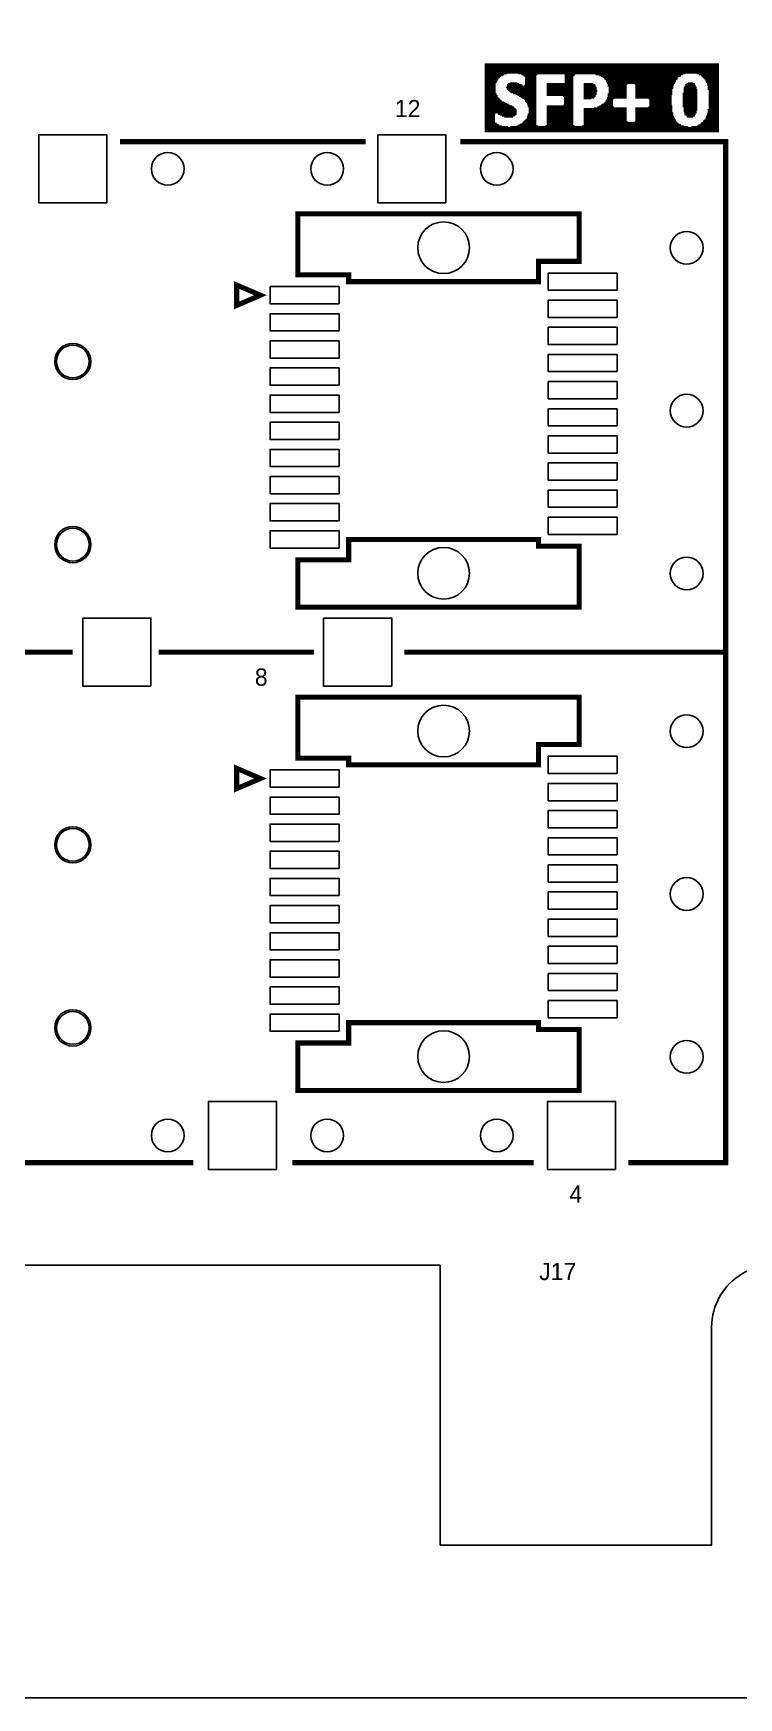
# Model space of a CAD drawing. Extents: x -41 to 160, y -9 to 129.
# Drawn here: x 13.85 to 34.65, y -9.35 to 39.73 of the extents above; entities that cross this region are included whole.
import ezdxf

# ---------------------------------------------------------------- set-up
doc = ezdxf.new("R2010")
doc.units = 0
for name, color, linetype in [('BG_DIMENSION', 7, 'CONTINUOUS'), ('BG_OUTLINE', 7, 'CONTINUOUS'), ('MA_PEN3', 7, 'CONTINUOUS'), ('PG_SILKSCREEN_TOP', 2, 'CONTINUOUS'), ('PIN_TOP', 1, 'CONTINUOUS'), ('RD_SILKSCREEN_TOP', 40, 'CONTINUOUS')]:
    doc.layers.add(name, color=color, linetype=linetype)

msp = doc.modelspace()

# ---------------------------------------------------------------- linework, layer by layer
at = {"layer": 'BG_DIMENSION'}
msp.add_lwpolyline([(40.600046, -9.350096), (-38.265735, -9.350096)], dxfattribs=at)
at = {"layer": 'BG_OUTLINE'}
for points in [[(71.290942, -9.350096), (51.100101, -9.350096), (50.6, -8.849995), (50.6, -1.899996, 1.000004), (48.700106, -1.899996), (48.700106, -8.849995), (48.200005, -9.350096), (38.000102, -9.350096), (37.500001, -8.849995), (37.500001, 1.575003, 1.000005), (33.849996, 1.575003), (33.849996, -4.850003), (25.849986, -4.850003), (25.849986, 3.399917), (7.499985, 3.399917), (7.499985, -4.850003), (-6.571691, -4.850003, -0.401142), (-7.499985, -3.825977), (-7.49996, 110.871787, -0.401142), (-6.475933, 111.800081), (159.221475, 111.800081, -0.401142)], [(18.297652, 35.727843, 1), (17.332503, 35.727843, 1), (18.297652, 35.727843)], [(22.997668, 35.727843, 1), (22.032519, 35.727843, 1), (22.997668, 35.727843)], [(27.997658, 35.727843, 1), (27.032509, 35.727843, 1), (27.997658, 35.727843)], [(33.597647, 33.397901, 1), (32.632396, 33.397901, 1), (33.597647, 33.397901)], [(15.548407, 30.047895, 1), (14.481556, 30.047895, 1), (15.548407, 30.047895)], [(33.597647, 28.597809, 1), (32.632396, 28.597809, 1), (33.597647, 28.597809)], [(15.548356, 24.647855, 1), (14.481607, 24.647855, 1), (15.548356, 24.647855)], [(33.597571, 23.797971, 1), (32.632472, 23.797971, 1), (33.597571, 23.797971)], [(33.597647, 19.147993, 1), (32.632396, 19.147993, 1), (33.597647, 19.147993)], [(15.548432, 15.797987, 1), (14.481531, 15.797987, 1), (15.548432, 15.797987)], [(33.597647, 14.347901, 1), (32.632396, 14.347901, 1), (33.597647, 14.347901)], [(15.548356, 10.397947, 1), (14.481607, 10.397947, 1), (15.548356, 10.397947)], [(33.597596, 9.548063, 1), (32.632447, 9.548063, 1), (33.597596, 9.548063)], [(18.297677, 7.228027, 1), (17.332477, 7.228027, 1), (18.297677, 7.228027)], [(22.997693, 7.228027, 1), (22.032493, 7.228027, 1), (22.997693, 7.228027)], [(27.997683, 7.228027, 1), (27.032483, 7.228027, 1), (27.997683, 7.228027)], [(33.849996, 1.575003, -1.000005), (37.500001, 1.575003)]]:
    msp.add_lwpolyline(points, format="xyb", dxfattribs=at)
for points in [[(7.499985, 3.399917), (25.849986, 3.399917)], [(25.849986, 3.399917), (25.849986, -4.850003)], [(33.849996, -4.850003), (33.849996, 1.575003)], [(25.849986, -4.850003), (33.849996, -4.850003)]]:
    msp.add_lwpolyline(points, dxfattribs=at)
at = {"layer": 'MA_PEN3', "const_width": 0.0254}
for points in [[(27.15768, 38.82898), (34.06648, 38.82898)], [(27.15768, 38.80358), (34.06648, 38.80358)], [(27.15768, 38.77818), (34.06648, 38.77818)], [(27.15768, 38.75278), (34.06648, 38.75278)], [(27.15768, 38.72738), (34.06648, 38.72738)], [(27.15768, 38.70198), (34.06648, 38.70198)], [(27.15768, 38.67658), (34.06648, 38.67658)], [(27.15768, 38.65118), (34.06648, 38.65118)], [(27.15768, 38.62578), (34.06648, 38.62578)], [(27.15768, 38.60038), (34.06648, 38.60038)], [(27.15768, 38.57498), (34.06648, 38.57498)], [(27.15768, 38.54958), (34.06648, 38.54958)], [(27.15768, 38.52418), (27.81808, 38.52418)], [(27.15768, 38.49878), (27.74188, 38.49878)], [(27.15768, 38.47338), (27.69108, 38.47338)], [(27.15768, 38.44798), (27.64028, 38.44798)], [(27.15768, 38.42258), (27.61488, 38.42258)], [(27.15768, 38.39718), (27.58948, 38.39718)], [(27.15768, 38.37178), (27.56408, 38.37178)], [(27.15768, 38.34638), (27.53868, 38.34638)], [(27.15768, 38.32098), (27.53868, 38.32098)], [(27.15768, 38.29558), (27.51328, 38.29558)], [(27.15768, 38.27018), (27.51328, 38.27018)], [(27.89428, 38.27018), (28.12288, 38.27018)], [(28.14828, 38.52418), (33.07588, 38.52418)], [(28.24988, 38.49878), (28.70708, 38.49878)], [(28.30068, 38.47338), (28.68168, 38.47338)], [(28.32608, 38.44798), (28.68168, 38.44798)], [(28.35148, 38.42258), (28.68168, 38.42258)], [(28.35148, 38.39718), (28.68168, 38.39718)], [(28.35148, 38.37178), (28.68168, 38.37178)], [(28.35148, 38.34638), (28.68168, 38.34638)], [(28.35148, 38.32098), (28.68168, 38.32098)], [(28.35148, 38.29558), (28.68168, 38.29558)], [(28.35148, 38.27018), (28.68168, 38.27018)], [(29.51988, 38.49878), (29.82468, 38.49878)], [(29.51988, 38.47338), (29.79928, 38.47338)], [(29.51988, 38.44798), (29.77388, 38.44798)], [(29.51988, 38.42258), (29.77388, 38.42258)], [(29.51988, 38.39718), (29.77388, 38.39718)], [(29.51988, 38.37178), (29.77388, 38.37178)], [(29.51988, 38.34638), (29.77388, 38.34638)], [(29.51988, 38.32098), (29.77388, 38.32098)], [(29.51988, 38.29558), (29.77388, 38.29558)], [(29.51988, 38.27018), (29.77388, 38.27018)], [(30.43428, 38.49878), (32.99968, 38.49878)], [(30.53588, 38.47338), (32.94888, 38.47338)], [(30.58668, 38.44798), (32.92348, 38.44798)], [(30.63748, 38.42258), (32.87268, 38.42258)], [(30.66288, 38.39718), (32.84728, 38.39718)], [(30.68828, 38.37178), (32.84728, 38.37178)], [(30.71368, 38.34638), (32.82188, 38.34638)], [(30.73908, 38.32098), (32.79648, 38.32098)], [(30.73908, 38.29558), (32.79648, 38.29558)], [(30.76448, 38.27018), (32.77108, 38.27018)], [(33.15208, 38.27018), (33.30448, 38.27018)], [(33.40608, 38.52418), (34.06648, 38.52418)], [(33.48228, 38.49878), (34.06648, 38.49878)], [(33.53308, 38.47338), (34.06648, 38.47338)], [(33.55848, 38.44798), (34.06648, 38.44798)], [(33.58388, 38.42258), (34.06648, 38.42258)], [(33.60928, 38.39718), (34.06648, 38.39718)], [(33.63468, 38.37178), (34.06648, 38.37178)], [(33.66008, 38.34638), (34.06648, 38.34638)], [(33.66008, 38.32098), (34.06648, 38.32098)], [(33.68548, 38.29558), (34.06648, 38.29558)], [(33.68548, 38.27018), (34.06648, 38.27018)], [(27.15768, 38.24478), (27.48788, 38.24478)], [(27.15768, 38.21938), (27.48788, 38.21938)], [(27.15768, 38.19398), (27.48788, 38.19398)], [(27.15768, 38.16858), (27.48788, 38.16858)], [(27.15768, 38.14318), (27.48788, 38.14318)], [(27.15768, 38.11778), (27.48788, 38.11778)], [(27.15768, 38.09238), (27.48788, 38.09238)], [(27.15768, 38.06698), (27.48788, 38.06698)], [(27.15768, 38.04158), (27.48788, 38.04158)], [(27.15768, 38.01618), (27.48788, 38.01618)], [(27.15768, 37.99078), (27.48788, 37.99078)], [(27.15768, 37.96538), (27.48788, 37.96538)], [(27.15768, 37.93998), (27.51328, 37.93998)], [(27.15768, 37.91458), (27.51328, 37.91458)], [(27.15768, 37.88918), (27.53868, 37.88918)], [(27.15768, 37.86378), (27.53868, 37.86378)], [(27.15768, 37.83838), (27.56408, 37.83838)], [(27.15768, 37.81298), (27.58948, 37.81298)], [(27.15768, 37.78758), (27.61488, 37.78758)], [(27.79268, 38.14318), (28.68168, 38.14318)], [(27.79268, 38.11778), (28.68168, 38.11778)], [(27.81808, 38.21938), (28.24988, 38.21938)], [(27.81808, 38.19398), (28.27528, 38.19398)], [(27.81808, 38.16858), (28.68168, 38.16858)], [(27.81808, 38.09238), (28.68168, 38.09238)], [(27.81808, 38.06698), (28.68168, 38.06698)], [(27.84348, 38.24478), (28.17368, 38.24478)], [(27.84348, 38.04158), (28.68168, 38.04158)], [(27.86888, 38.01618), (28.68168, 38.01618)], [(27.89428, 37.99078), (28.68168, 37.99078)], [(27.94508, 37.96538), (28.68168, 37.96538)], [(27.99588, 37.93998), (28.68168, 37.93998)], [(28.07208, 37.91458), (28.68168, 37.91458)], [(28.12288, 37.88918), (28.68168, 37.88918)], [(28.17368, 37.86378), (28.68168, 37.86378)], [(28.22448, 37.83838), (28.68168, 37.83838)], [(28.24988, 37.81298), (28.68168, 37.81298)], [(28.30068, 37.78758), (28.68168, 37.78758)], [(28.32608, 38.19398), (28.68168, 38.19398)], [(28.35148, 38.24478), (28.68168, 38.24478)], [(28.35148, 38.21938), (28.68168, 38.21938)], [(28.98648, 38.24478), (29.77388, 38.24478)], [(28.98648, 38.21938), (29.77388, 38.21938)], [(28.98648, 38.19398), (29.77388, 38.19398)], [(28.98648, 38.16858), (29.77388, 38.16858)], [(28.98648, 38.14318), (29.77388, 38.14318)], [(28.98648, 38.11778), (29.77388, 38.11778)], [(28.98648, 38.09238), (29.77388, 38.09238)], [(28.98648, 38.06698), (29.77388, 38.06698)], [(28.98648, 38.04158), (29.77388, 38.04158)], [(28.98648, 38.01618), (29.77388, 38.01618)], [(28.98648, 37.99078), (29.77388, 37.99078)], [(28.98648, 37.96538), (29.77388, 37.96538)], [(28.98648, 37.93998), (29.77388, 37.93998)], [(28.98648, 37.91458), (29.77388, 37.91458)], [(28.98648, 37.88918), (29.77388, 37.88918)], [(29.46908, 37.86378), (29.77388, 37.86378)], [(29.49448, 37.83838), (29.77388, 37.83838)], [(29.49448, 37.81298), (29.77388, 37.81298)], [(29.49448, 37.78758), (29.77388, 37.78758)], [(30.07868, 38.24478), (30.35808, 38.24478)], [(30.07868, 38.21938), (30.40888, 38.21938)], [(30.07868, 38.19398), (30.43428, 38.19398)], [(30.07868, 38.16858), (30.43428, 38.16858)], [(30.07868, 38.14318), (30.45968, 38.14318)], [(30.07868, 38.11778), (30.45968, 38.11778)], [(30.07868, 38.09238), (30.45968, 38.09238)], [(30.07868, 38.06698), (30.45968, 38.06698)], [(30.07868, 38.04158), (30.48508, 38.04158)], [(30.07868, 38.01618), (30.48508, 38.01618)], [(30.07868, 37.99078), (30.45968, 37.99078)], [(30.07868, 37.96538), (30.45968, 37.96538)], [(30.07868, 37.93998), (30.45968, 37.93998)], [(30.07868, 37.91458), (30.45968, 37.91458)], [(30.07868, 37.88918), (30.43428, 37.88918)], [(30.07868, 37.86378), (30.43428, 37.86378)], [(30.07868, 37.83838), (30.40888, 37.83838)], [(30.07868, 37.81298), (30.38348, 37.81298)], [(30.07868, 37.78758), (30.30728, 37.78758)], [(30.76448, 38.24478), (32.77108, 38.24478)], [(30.76448, 37.83838), (31.34868, 37.83838)], [(30.76448, 37.81298), (31.34868, 37.81298)], [(30.76448, 37.78758), (30.96768, 37.78758)], [(30.78988, 38.21938), (31.37408, 38.21938)], [(30.78988, 38.19398), (31.34868, 38.19398)], [(30.78988, 38.16858), (31.34868, 38.16858)], [(30.78988, 37.93998), (31.34868, 37.93998)], [(30.78988, 37.91458), (31.34868, 37.91458)], [(30.78988, 37.88918), (31.34868, 37.88918)], [(30.78988, 37.86378), (31.34868, 37.86378)], [(30.81528, 38.14318), (31.34868, 38.14318)], [(30.81528, 38.11778), (31.34868, 38.11778)], [(30.81528, 38.09238), (31.34868, 38.09238)], [(30.81528, 38.06698), (31.34868, 38.06698)], [(30.81528, 38.04158), (31.34868, 38.04158)], [(30.81528, 38.01618), (31.34868, 38.01618)], [(30.81528, 37.99078), (31.34868, 37.99078)], [(30.81528, 37.96538), (31.34868, 37.96538)], [(31.57728, 38.21938), (32.74568, 38.21938)], [(31.60268, 38.19398), (32.74568, 38.19398)], [(31.60268, 38.16858), (32.72028, 38.16858)], [(31.60268, 38.14318), (32.72028, 38.14318)], [(31.60268, 38.11778), (32.72028, 38.11778)], [(31.60268, 38.09238), (32.72028, 38.09238)], [(31.60268, 38.06698), (32.69488, 38.06698)], [(31.60268, 38.04158), (32.69488, 38.04158)], [(31.60268, 38.01618), (32.69488, 38.01618)], [(31.60268, 37.99078), (32.69488, 37.99078)], [(31.60268, 37.96538), (32.69488, 37.96538)], [(31.60268, 37.93998), (32.69488, 37.93998)], [(31.60268, 37.91458), (32.69488, 37.91458)], [(31.60268, 37.88918), (32.66948, 37.88918)], [(31.60268, 37.86378), (32.66948, 37.86378)], [(31.60268, 37.83838), (32.66948, 37.83838)], [(31.60268, 37.81298), (32.66948, 37.81298)], [(31.98368, 37.78758), (32.66948, 37.78758)], [(32.99968, 37.96538), (33.43148, 37.96538)], [(32.99968, 37.93998), (33.43148, 37.93998)], [(32.99968, 37.91458), (33.43148, 37.91458)], [(32.99968, 37.88918), (33.43148, 37.88918)], [(32.99968, 37.86378), (33.43148, 37.86378)], [(32.99968, 37.83838), (33.43148, 37.83838)], [(32.99968, 37.81298), (33.43148, 37.81298)], [(32.99968, 37.78758), (33.43148, 37.78758)], [(33.02508, 38.11778), (33.40608, 38.11778)], [(33.02508, 38.09238), (33.40608, 38.09238)], [(33.02508, 38.06698), (33.43148, 38.06698)], [(33.02508, 38.04158), (33.43148, 38.04158)], [(33.02508, 38.01618), (33.43148, 38.01618)], [(33.02508, 37.99078), (33.43148, 37.99078)], [(33.05048, 38.16858), (33.38068, 38.16858)], [(33.05048, 38.14318), (33.40608, 38.14318)], [(33.07588, 38.21938), (33.35528, 38.21938)], [(33.07588, 38.19398), (33.38068, 38.19398)], [(33.10128, 38.24478), (33.35528, 38.24478)], [(33.71088, 38.24478), (34.06648, 38.24478)], [(33.71088, 38.21938), (34.06648, 38.21938)], [(33.71088, 38.19398), (34.06648, 38.19398)], [(33.73628, 38.16858), (34.06648, 38.16858)], [(33.73628, 38.14318), (34.06648, 38.14318)], [(33.73628, 38.11778), (34.06648, 38.11778)], [(33.73628, 38.09238), (34.06648, 38.09238)], [(33.73628, 38.06698), (34.06648, 38.06698)], [(33.76168, 38.04158), (34.06648, 38.04158)], [(33.76168, 38.01618), (34.06648, 38.01618)], [(33.76168, 37.99078), (34.06648, 37.99078)], [(33.76168, 37.96538), (34.06648, 37.96538)], [(33.76168, 37.93998), (34.06648, 37.93998)], [(33.76168, 37.91458), (34.06648, 37.91458)], [(33.76168, 37.88918), (34.06648, 37.88918)], [(33.76168, 37.86378), (34.06648, 37.86378)], [(33.76168, 37.83838), (34.06648, 37.83838)], [(33.76168, 37.81298), (34.06648, 37.81298)], [(33.76168, 37.78758), (34.06648, 37.78758)], [(27.15768, 37.76218), (27.64028, 37.76218)], [(27.15768, 37.73678), (27.66568, 37.73678)], [(27.15768, 37.71138), (27.71648, 37.71138)], [(27.15768, 37.68598), (27.76728, 37.68598)], [(27.15768, 37.66058), (27.81808, 37.66058)], [(27.15768, 37.63518), (27.86888, 37.63518)], [(27.15768, 37.60978), (27.91968, 37.60978)], [(27.15768, 37.58438), (27.97048, 37.58438)], [(27.15768, 37.55898), (28.02128, 37.55898)], [(27.15768, 37.53358), (28.04668, 37.53358)], [(27.15768, 37.50818), (28.07208, 37.50818)], [(27.15768, 37.48278), (28.09748, 37.48278)], [(27.15768, 37.45738), (28.09748, 37.45738)], [(27.15768, 37.43198), (28.09748, 37.43198)], [(27.15768, 37.40658), (28.09748, 37.40658)], [(27.15768, 37.38118), (28.09748, 37.38118)], [(27.15768, 37.35578), (27.48788, 37.35578)], [(27.15768, 37.33038), (27.46248, 37.33038)], [(27.15768, 37.30498), (27.46248, 37.30498)], [(27.53868, 37.35578), (28.09748, 37.35578)], [(27.56408, 37.33038), (28.09748, 37.33038)], [(27.61488, 37.30498), (28.07208, 37.30498)], [(28.32608, 37.76218), (28.68168, 37.76218)], [(28.35148, 37.73678), (28.68168, 37.73678)], [(28.35148, 37.71138), (28.68168, 37.71138)], [(28.37688, 37.68598), (28.68168, 37.68598)], [(28.40228, 37.66058), (28.68168, 37.66058)], [(28.40228, 37.63518), (28.68168, 37.63518)], [(28.42768, 37.60978), (28.68168, 37.60978)], [(28.42768, 37.58438), (28.68168, 37.58438)], [(28.42768, 37.55898), (28.68168, 37.55898)], [(28.42768, 37.35578), (28.68168, 37.35578)], [(28.42768, 37.33038), (28.68168, 37.33038)], [(28.42768, 37.30498), (28.68168, 37.30498)], [(28.45308, 37.53358), (28.68168, 37.53358)], [(28.45308, 37.50818), (28.68168, 37.50818)], [(28.45308, 37.48278), (28.68168, 37.48278)], [(28.45308, 37.45738), (28.68168, 37.45738)], [(28.45308, 37.43198), (28.68168, 37.43198)], [(28.45308, 37.40658), (28.68168, 37.40658)], [(28.45308, 37.38118), (28.68168, 37.38118)], [(28.98648, 37.58438), (29.77388, 37.58438)], [(28.98648, 37.55898), (29.77388, 37.55898)], [(28.98648, 37.53358), (29.77388, 37.53358)], [(28.98648, 37.50818), (29.77388, 37.50818)], [(28.98648, 37.48278), (29.77388, 37.48278)], [(28.98648, 37.45738), (29.77388, 37.45738)], [(28.98648, 37.43198), (29.77388, 37.43198)], [(28.98648, 37.40658), (29.77388, 37.40658)], [(28.98648, 37.38118), (29.77388, 37.38118)], [(28.98648, 37.35578), (29.77388, 37.35578)], [(28.98648, 37.33038), (29.77388, 37.33038)], [(28.98648, 37.30498), (29.77388, 37.30498)], [(29.46908, 37.60978), (29.77388, 37.60978)], [(29.49448, 37.76218), (29.77388, 37.76218)], [(29.49448, 37.73678), (29.77388, 37.73678)], [(29.49448, 37.71138), (29.77388, 37.71138)], [(29.49448, 37.68598), (29.77388, 37.68598)], [(29.49448, 37.66058), (29.77388, 37.66058)], [(29.49448, 37.63518), (29.77388, 37.63518)], [(30.07868, 37.50818), (31.34868, 37.50818)], [(30.07868, 37.48278), (31.34868, 37.48278)], [(30.07868, 37.45738), (31.34868, 37.45738)], [(30.07868, 37.43198), (31.34868, 37.43198)], [(30.07868, 37.40658), (31.34868, 37.40658)], [(30.07868, 37.38118), (31.34868, 37.38118)], [(30.07868, 37.35578), (31.34868, 37.35578)], [(30.07868, 37.33038), (31.34868, 37.33038)], [(30.07868, 37.30498), (31.34868, 37.30498)], [(30.38348, 37.53358), (31.34868, 37.53358)], [(30.48508, 37.55898), (30.96768, 37.55898)], [(30.53588, 37.58438), (30.94228, 37.58438)], [(30.58668, 37.60978), (30.94228, 37.60978)], [(30.61208, 37.63518), (30.94228, 37.63518)], [(30.66288, 37.66058), (30.94228, 37.66058)], [(30.68828, 37.68598), (30.94228, 37.68598)], [(30.71368, 37.73678), (30.94228, 37.73678)], [(30.71368, 37.71138), (30.94228, 37.71138)], [(30.73908, 37.76218), (30.94228, 37.76218)], [(31.60268, 37.53358), (32.69488, 37.53358)], [(31.60268, 37.50818), (32.69488, 37.50818)], [(31.60268, 37.48278), (32.69488, 37.48278)], [(31.60268, 37.45738), (32.69488, 37.45738)], [(31.60268, 37.43198), (32.69488, 37.43198)], [(31.60268, 37.40658), (32.69488, 37.40658)], [(31.60268, 37.38118), (32.72028, 37.38118)], [(31.60268, 37.35578), (32.72028, 37.35578)], [(31.60268, 37.33038), (32.72028, 37.33038)], [(31.60268, 37.30498), (32.72028, 37.30498)], [(31.98368, 37.55898), (32.69488, 37.55898)], [(32.00908, 37.76218), (32.66948, 37.76218)], [(32.00908, 37.73678), (32.66948, 37.73678)], [(32.00908, 37.71138), (32.66948, 37.71138)], [(32.00908, 37.68598), (32.66948, 37.68598)], [(32.00908, 37.66058), (32.66948, 37.66058)], [(32.00908, 37.63518), (32.66948, 37.63518)], [(32.00908, 37.60978), (32.66948, 37.60978)], [(32.00908, 37.58438), (32.69488, 37.58438)], [(32.99968, 37.76218), (33.43148, 37.76218)], [(32.99968, 37.73678), (33.43148, 37.73678)], [(32.99968, 37.71138), (33.43148, 37.71138)], [(32.99968, 37.68598), (33.43148, 37.68598)], [(32.99968, 37.66058), (33.43148, 37.66058)], [(32.99968, 37.63518), (33.43148, 37.63518)], [(32.99968, 37.60978), (33.43148, 37.60978)], [(32.99968, 37.58438), (33.43148, 37.58438)], [(32.99968, 37.55898), (33.43148, 37.55898)], [(33.02508, 37.53358), (33.43148, 37.53358)], [(33.02508, 37.50818), (33.43148, 37.50818)], [(33.02508, 37.48278), (33.43148, 37.48278)], [(33.02508, 37.45738), (33.43148, 37.45738)], [(33.02508, 37.43198), (33.40608, 37.43198)], [(33.02508, 37.40658), (33.40608, 37.40658)], [(33.05048, 37.38118), (33.40608, 37.38118)], [(33.05048, 37.35578), (33.38068, 37.35578)], [(33.05048, 37.33038), (33.38068, 37.33038)], [(33.07588, 37.30498), (33.35528, 37.30498)], [(33.71088, 37.35578), (34.06648, 37.35578)], [(33.71088, 37.33038), (34.06648, 37.33038)], [(33.71088, 37.30498), (34.06648, 37.30498)], [(33.73628, 37.48278), (34.06648, 37.48278)], [(33.73628, 37.45738), (34.06648, 37.45738)], [(33.73628, 37.43198), (34.06648, 37.43198)], [(33.73628, 37.40658), (34.06648, 37.40658)], [(33.73628, 37.38118), (34.06648, 37.38118)], [(33.76168, 37.76218), (34.06648, 37.76218)], [(33.76168, 37.73678), (34.06648, 37.73678)], [(33.76168, 37.71138), (34.06648, 37.71138)], [(33.76168, 37.68598), (34.06648, 37.68598)], [(33.76168, 37.66058), (34.06648, 37.66058)], [(33.76168, 37.63518), (34.06648, 37.63518)], [(33.76168, 37.60978), (34.06648, 37.60978)], [(33.76168, 37.58438), (34.06648, 37.58438)], [(33.76168, 37.55898), (34.06648, 37.55898)], [(33.76168, 37.53358), (34.06648, 37.53358)], [(33.76168, 37.50818), (34.06648, 37.50818)], [(27.15768, 37.27958), (27.46248, 37.27958)], [(27.15768, 37.25418), (27.46248, 37.25418)], [(27.15768, 37.22878), (27.46248, 37.22878)], [(27.15768, 37.20338), (27.46248, 37.20338)], [(27.15768, 37.17798), (27.46248, 37.17798)], [(27.15768, 37.15258), (27.46248, 37.15258)], [(27.15768, 37.12718), (27.46248, 37.12718)], [(27.15768, 37.10178), (27.46248, 37.10178)], [(27.15768, 37.07638), (27.51328, 37.07638)], [(27.15768, 37.05098), (27.53868, 37.05098)], [(27.15768, 37.02558), (27.58948, 37.02558)], [(27.15768, 37.00018), (27.66568, 37.00018)], [(27.15768, 36.97478), (27.84348, 36.97478)], [(27.15768, 36.94938), (34.06648, 36.94938)], [(27.15768, 36.92398), (34.06648, 36.92398)], [(27.15768, 36.89858), (34.06648, 36.89858)], [(27.15768, 36.87318), (34.06648, 36.87318)], [(27.15768, 36.84778), (34.06648, 36.84778)], [(27.15768, 36.82238), (34.06648, 36.82238)], [(27.66568, 37.27958), (28.04668, 37.27958)], [(27.74188, 37.25418), (27.99588, 37.25418)], [(27.91968, 36.97478), (33.15208, 36.97478)], [(28.09748, 37.00018), (28.73248, 37.00018)], [(28.14828, 37.02558), (28.68168, 37.02558)], [(28.19908, 37.05098), (28.68168, 37.05098)], [(28.24988, 37.07638), (28.68168, 37.07638)], [(28.27528, 37.10178), (28.68168, 37.10178)], [(28.30068, 37.12718), (28.68168, 37.12718)], [(28.32608, 37.15258), (28.68168, 37.15258)], [(28.35148, 37.17798), (28.68168, 37.17798)], [(28.37688, 37.20338), (28.68168, 37.20338)], [(28.40228, 37.27958), (28.68168, 37.27958)], [(28.40228, 37.25418), (28.68168, 37.25418)], [(28.40228, 37.22878), (28.68168, 37.22878)], [(28.93568, 37.00018), (29.82468, 37.00018)], [(28.98648, 37.27958), (29.77388, 37.27958)], [(28.98648, 37.25418), (29.77388, 37.25418)], [(28.98648, 37.22878), (29.77388, 37.22878)], [(28.98648, 37.20338), (29.77388, 37.20338)], [(28.98648, 37.17798), (29.77388, 37.17798)], [(28.98648, 37.15258), (29.77388, 37.15258)], [(28.98648, 37.12718), (29.77388, 37.12718)], [(28.98648, 37.10178), (29.77388, 37.10178)], [(28.98648, 37.07638), (29.77388, 37.07638)], [(28.98648, 37.05098), (29.77388, 37.05098)], [(28.98648, 37.02558), (29.77388, 37.02558)], [(30.02788, 37.00018), (33.02508, 37.00018)], [(30.07868, 37.27958), (31.34868, 37.27958)], [(30.07868, 37.25418), (31.34868, 37.25418)], [(30.07868, 37.22878), (31.34868, 37.22878)], [(30.07868, 37.20338), (31.34868, 37.20338)], [(30.07868, 37.17798), (31.34868, 37.17798)], [(30.07868, 37.15258), (31.34868, 37.15258)], [(30.07868, 37.12718), (31.37408, 37.12718)], [(30.07868, 37.10178), (32.84728, 37.10178)], [(30.07868, 37.07638), (32.87268, 37.07638)], [(30.07868, 37.05098), (32.92348, 37.05098)], [(30.07868, 37.02558), (32.94888, 37.02558)], [(31.57728, 37.12718), (32.82188, 37.12718)], [(31.60268, 37.27958), (32.74568, 37.27958)], [(31.60268, 37.25418), (32.74568, 37.25418)], [(31.60268, 37.22878), (32.77108, 37.22878)], [(31.60268, 37.20338), (32.77108, 37.20338)], [(31.60268, 37.17798), (32.79648, 37.17798)], [(31.60268, 37.15258), (32.79648, 37.15258)], [(33.10128, 37.27958), (33.35528, 37.27958)], [(33.12668, 37.25418), (33.30448, 37.25418)], [(33.25368, 36.97478), (34.06648, 36.97478)], [(33.40608, 37.00018), (34.06648, 37.00018)], [(33.45688, 37.02558), (34.06648, 37.02558)], [(33.50768, 37.05098), (34.06648, 37.05098)], [(33.53308, 37.07638), (34.06648, 37.07638)], [(33.55848, 37.10178), (34.06648, 37.10178)], [(33.58388, 37.12718), (34.06648, 37.12718)], [(33.60928, 37.15258), (34.06648, 37.15258)], [(33.63468, 37.17798), (34.06648, 37.17798)], [(33.66008, 37.22878), (34.06648, 37.22878)], [(33.66008, 37.20338), (34.06648, 37.20338)], [(33.68548, 37.27958), (34.06648, 37.27958)], [(33.68548, 37.25418), (34.06648, 37.25418)]]:
    msp.add_lwpolyline(points, dxfattribs=at)
at = {"layer": 'PG_SILKSCREEN_TOP'}
for points, const_width in [([(16.407917, 36.527918), (23.646917, 36.527918)], 0.1524), ([(26.440917, 36.527918), (34.264905, 36.527918), (34.264905, 6.427927), (31.393917, 6.427927)], 0.1524), ([(21.648217, 34.402852), (21.648217, 32.602856), (23.148214, 32.602856), (23.148214, 32.402856), (28.748203, 32.402856), (28.748203, 33.002855), (29.9482, 33.002855), (29.9482, 34.402852), (21.648217, 34.402852)], 0.150012), ([(19.84822, 32.302856), (19.84822, 31.702858), (20.548219, 32.002857), (19.84822, 32.302856)], 0.150012), ([(21.648217, 22.802875), (29.9482, 22.802875), (29.9482, 24.602872), (28.748203, 24.602872), (28.748203, 24.802871), (23.148214, 24.802871), (23.148214, 24.202873), (21.648217, 24.202873), (21.648217, 22.802875)], 0.150012), ([(3.326917, 21.477935), (15.010917, 21.477935)], 0.1524), ([(17.550917, 21.477935), (22.122917, 21.477935)], 0.1524), ([(24.789917, 21.477935), (34.187917, 21.477935)], 0.1524), ([(21.648217, 20.152995), (21.648217, 18.352999), (23.148214, 18.352999), (23.148214, 18.152999), (28.748203, 18.152999), (28.748203, 18.752998), (29.9482, 18.752998), (29.9482, 20.152995), (21.648217, 20.152995)], 0.150012), ([(19.84822, 18.052999), (19.84822, 17.453), (20.548219, 17.753), (19.84822, 18.052999)], 0.150012), ([(21.648217, 8.553018), (29.9482, 8.553018), (29.9482, 10.353015), (28.748203, 10.353015), (28.748203, 10.553014), (23.148214, 10.553014), (23.148214, 9.953015), (21.648217, 9.953015), (21.648217, 8.553018)], 0.150012), ([(18.566917, 6.427927), (11.327917, 6.427927)], 0.1524), ([(28.599917, 6.427927), (21.487917, 6.427927)], 0.1524)]:
    msp.add_lwpolyline(points, dxfattribs=dict(at, const_width=const_width))
at = {"layer": 'PIN_TOP'}
for points in [[(16.018307, 34.724518), (14.011707, 34.724518), (14.011707, 36.731118), (16.018307, 36.731118)], [(26.018211, 34.724518), (24.011611, 34.724518), (24.011611, 36.731118), (26.018211, 36.731118)], [(31.0642, 32.148856), (29.0322, 32.148856), (29.0322, 32.656856), (31.0642, 32.656856)], [(22.864216, 31.748857), (20.832216, 31.748857), (20.832216, 32.256857), (22.864216, 32.256857)], [(22.864216, 30.948859), (20.832216, 30.948859), (20.832216, 31.456859), (22.864216, 31.456859)], [(31.0642, 31.348858), (29.0322, 31.348858), (29.0322, 31.856858), (31.0642, 31.856858)], [(31.0642, 30.548859), (29.0322, 30.548859), (29.0322, 31.056859), (31.0642, 31.056859)], [(22.864216, 30.14886), (20.832216, 30.14886), (20.832216, 30.65686), (22.864216, 30.65686)], [(31.0642, 29.748861), (29.0322, 29.748861), (29.0322, 30.256861), (31.0642, 30.256861)], [(22.864216, 29.348862), (20.832216, 29.348862), (20.832216, 29.856862), (22.864216, 29.856862)], [(31.0642, 28.948863), (29.0322, 28.948863), (29.0322, 29.456863), (31.0642, 29.456863)], [(22.864216, 28.548863), (20.832216, 28.548863), (20.832216, 29.056863), (22.864216, 29.056863)], [(31.0642, 28.148864), (29.0322, 28.148864), (29.0322, 28.656864), (31.0642, 28.656864)], [(22.864216, 27.748865), (20.832216, 27.748865), (20.832216, 28.256865), (22.864216, 28.256865)], [(31.0642, 27.348866), (29.0322, 27.348866), (29.0322, 27.856866), (31.0642, 27.856866)], [(22.864216, 26.948867), (20.832216, 26.948867), (20.832216, 27.456867), (22.864216, 27.456867)], [(31.0642, 26.548867), (29.0322, 26.548867), (29.0322, 27.056867), (31.0642, 27.056867)], [(22.864216, 26.148868), (20.832216, 26.148868), (20.832216, 26.656868), (22.864216, 26.656868)], [(31.0642, 25.748869), (29.0322, 25.748869), (29.0322, 26.256869), (31.0642, 26.256869)], [(22.864216, 25.34887), (20.832216, 25.34887), (20.832216, 25.85687), (22.864216, 25.85687)], [(22.864216, 24.548871), (20.832216, 24.548871), (20.832216, 25.056871), (22.864216, 25.056871)], [(31.0642, 24.948871), (29.0322, 24.948871), (29.0322, 25.456871), (31.0642, 25.456871)], [(17.318228, 20.474635), (15.311628, 20.474635), (15.311628, 22.481235), (17.318228, 22.481235)], [(24.418315, 20.474635), (22.411715, 20.474635), (22.411715, 22.481235), (24.418315, 22.481235)], [(31.0642, 17.898999), (29.0322, 17.898999), (29.0322, 18.406999), (31.0642, 18.406999)], [(22.864216, 17.499), (20.832216, 17.499), (20.832216, 18.007), (22.864216, 18.007)], [(22.864216, 16.699001), (20.832216, 16.699001), (20.832216, 17.207001), (22.864216, 17.207001)], [(31.0642, 17.099001), (29.0322, 17.099001), (29.0322, 17.607001), (31.0642, 17.607001)], [(31.0642, 16.299002), (29.0322, 16.299002), (29.0322, 16.807002), (31.0642, 16.807002)], [(22.864216, 15.899003), (20.832216, 15.899003), (20.832216, 16.407003), (22.864216, 16.407003)], [(31.0642, 15.499004), (29.0322, 15.499004), (29.0322, 16.007004), (31.0642, 16.007004)], [(22.864216, 15.099005), (20.832216, 15.099005), (20.832216, 15.607005), (22.864216, 15.607005)], [(22.864216, 14.299006), (20.832216, 14.299006), (20.832216, 14.807006), (22.864216, 14.807006)], [(31.0642, 14.699005), (29.0322, 14.699005), (29.0322, 15.207005), (31.0642, 15.207005)], [(31.0642, 13.899007), (29.0322, 13.899007), (29.0322, 14.407007), (31.0642, 14.407007)], [(22.864216, 13.499008), (20.832216, 13.499008), (20.832216, 14.007008), (22.864216, 14.007008)], [(31.0642, 13.099009), (29.0322, 13.099009), (29.0322, 13.607009), (31.0642, 13.607009)], [(22.864216, 12.699009), (20.832216, 12.699009), (20.832216, 13.207009), (22.864216, 13.207009)], [(31.0642, 12.29901), (29.0322, 12.29901), (29.0322, 12.80701), (31.0642, 12.80701)], [(22.864216, 11.899011), (20.832216, 11.899011), (20.832216, 12.407011), (22.864216, 12.407011)], [(31.0642, 11.499012), (29.0322, 11.499012), (29.0322, 12.007012), (31.0642, 12.007012)], [(22.864216, 11.099013), (20.832216, 11.099013), (20.832216, 11.607013), (22.864216, 11.607013)], [(22.864216, 10.299014), (20.832216, 10.299014), (20.832216, 10.807014), (22.864216, 10.807014)], [(31.0642, 10.699013), (29.0322, 10.699013), (29.0322, 11.207013), (31.0642, 11.207013)], [(21.018322, 6.224727), (19.011722, 6.224727), (19.011722, 8.231327), (21.018322, 8.231327)], [(31.018226, 6.224727), (29.011626, 6.224727), (29.011626, 8.231327), (31.018226, 8.231327)]]:
    msp.add_lwpolyline(points, close=True, dxfattribs=at)
for centre, radius in [((17.815128, 35.727818), 0.4826), ((22.515119, 35.727818), 0.4826), ((27.515109, 35.727818), 0.4826), ((25.948208, 33.402854), 0.762), ((33.115021, 33.397927), 0.4826), ((15.015007, 30.047921), 0.4826), ((33.115021, 28.597835), 0.4826), ((15.015007, 24.64783), 0.4826), ((25.948208, 23.802873), 0.762), ((33.115021, 23.79792), 0.4826), ((25.948208, 19.152997), 0.762), ((33.115021, 19.148019), 0.4826), ((15.015007, 15.798038), 0.4826), ((33.115021, 14.347927), 0.4826), ((15.015007, 10.397922), 0.4826), ((25.948208, 9.553016), 0.762), ((33.115021, 9.548038), 0.4826), ((17.815128, 7.228027), 0.4826), ((22.515119, 7.228027), 0.4826), ((27.515109, 7.228027), 0.4826)]:
    msp.add_circle(centre, radius, dxfattribs=at)

# ---------------------------------------------------------------- texts
at = {"layer": 'PG_SILKSCREEN_TOP'}
for s, p in [('12', (24.511, 37.253316)), ('8', (20.3835, 20.489316)), ('4', (29.6545, 5.249316))]:
    msp.add_text(s, height=0.508, dxfattribs=at).set_placement(p)
at = {"layer": 'RD_SILKSCREEN_TOP'}
msp.add_text('J17', height=0.508, dxfattribs=at).set_placement((28.7655, 2.963342))

doc.saveas('drawing.dxf')
